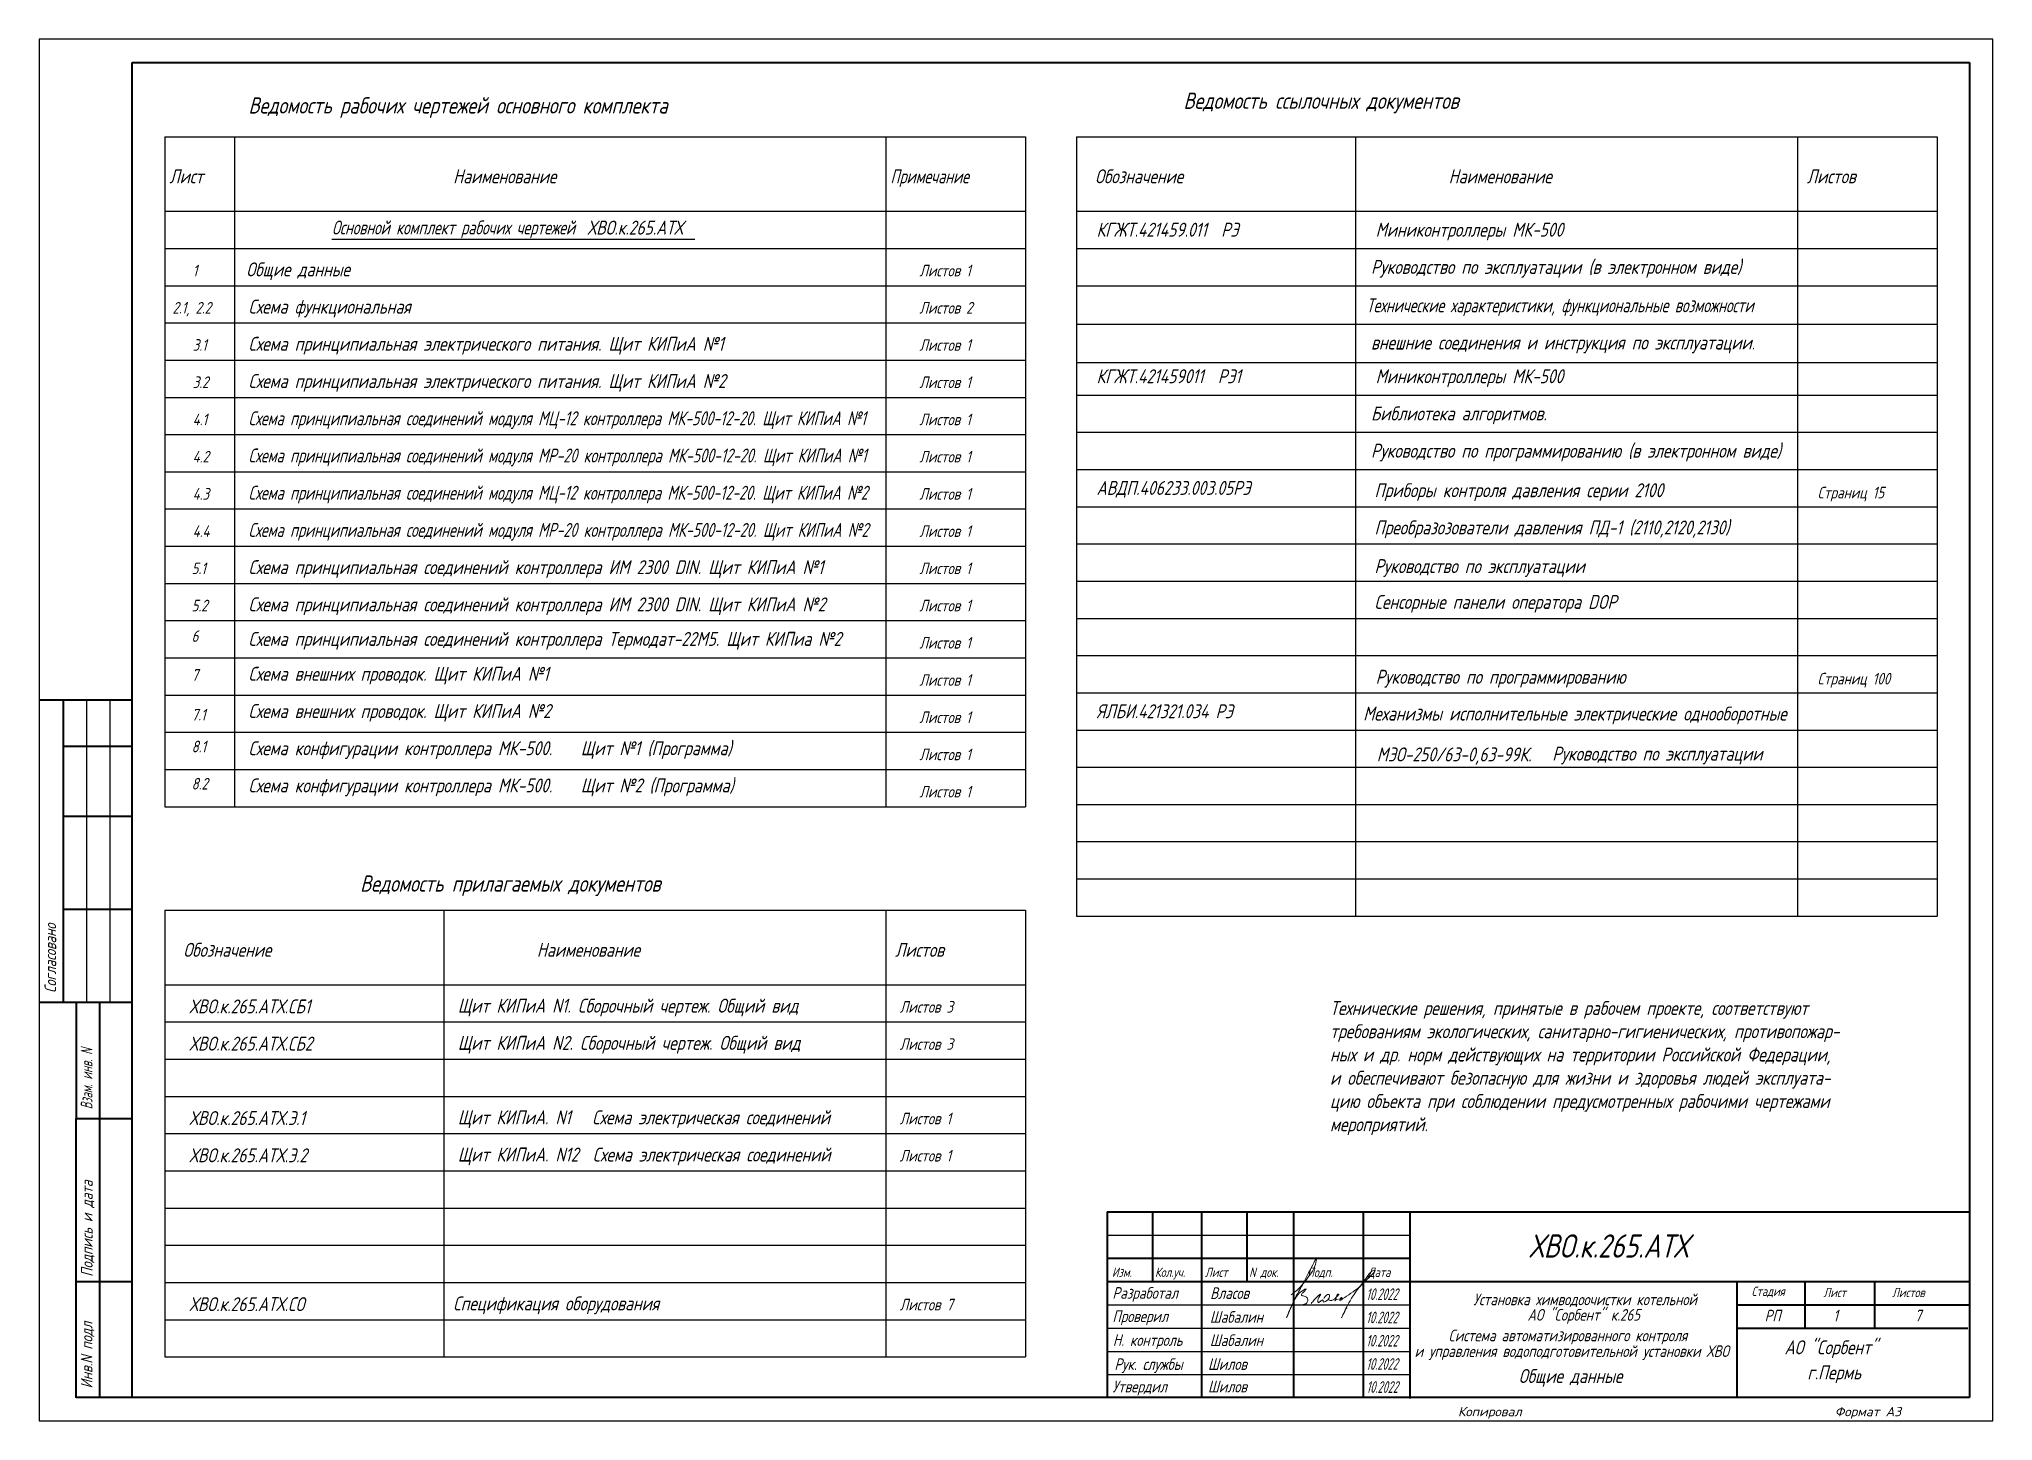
# Model space of a CAD drawing. Extents: x 6 to 426, y 24 to 321.
import ezdxf

# ---------------------------------------------------------------- set-up
doc = ezdxf.new("R2010")
doc.units = 0
doc.header["$MEASUREMENT"] = 0
doc.layers.get('0').update_dxf_attribs({"linetype": 'CONTINUOUS'})
doc.layers.add('MAIN', color=7, linetype='CONTINUOUS', lineweight=50)
doc.layers.add('Текст', color=7, linetype='CONTINUOUS', lineweight=50)
doc.layers.add('TEXT', color=250, linetype='CONTINUOUS')
doc.layers.add('проводка', color=184, linetype='CONTINUOUS')
doc.styles.add('ADRF1', font='romans', dxfattribs={"oblique": 15})
doc.styles.add('GOST тип А', font='GOST_A.TTF', dxfattribs={"oblique": 15})
doc.styles.add('ROMANC', font='GOST_A.TTF', dxfattribs={"oblique": 15, "height": 3})
doc.styles.get("Standard").update_dxf_attribs({"font": 'GOST_A.TTF', "oblique": 15})

# ---------------------------------------------------------------- blocks, each defined once
blk = doc.blocks.new('Власов')
at = {"layer": 'проводка', "lineweight": 18}
for points in [[(-0.58, 2.47), (1.27, 4.07), (2.73, 5.82), (3.82, 7.33), (4.64, 9.02), (4.84, 10.28), (4.04, 8.93), (3.16, 7.2), (1.39, 3.86), (0.52, 2.26), (-1.55, -2.37), (-0.72, -0.35), (0.34, 1.8), (1.73, 3.31), (2.62, 3.78), (2.31, 3.3), (1.91, 2.96), (1.61, 2.44), (2.21, 2.21), (2.85, 1.83), (2.99, 1.4), (2.77, 0.75), (2.36, 0.49), (2.18, 0.43), (2.07, 0.4), (1.98, 0.4)], [(3.73, 0.66), (4.37, 1.39), (4.91, 2.01), (5.22, 2.29), (5.78, 2.66), (5.59, 2.28), (5.16, 1.05), (5.19, 0.9), (5.7, 1.1), (6.25, 1.38), (6.27, 1.2), (6.3, 1.02), (7.02, 1.21), (7.63, 2.13), (7.63, 2.52), (6.76, 2.22), (6.42, 1.7)]]:
    blk.add_spline(points, degree=3, dxfattribs=at)
for points, knots in [([(9.73, 1.6), (9.73, 1.6), (10.28, 1.61), (10.33, 1.73), (10.3, 1.95), (10.1, 1.88), (9.94, 1.44), (9.82, 1.2), (10.65, 1.75), (14.06, 4.01), (14.83, 4.98), (18.2, 8.2), (16.58, 7.61), (15.42, 5.89), (12.84, 2.54), (12.14, 1.35), (11.17, -0.37), (10.2, -2.51), (10.72, -1.41), (10.96, -1), (11.17, -0.6), (11.31, -0.38), (11.4, -0.29)], [5.202172, 5.202172, 5.202172, 5.202172, 5.207482, 5.981017, 6.074049, 6.477149, 7.534813, 8.416864, 10.873297, 16.080912, 19.105162, 21.731982, 23.469351, 25.755203, 29.311429, 34.513333, 38.416271, 38.862024, 39.053994, 43.961574, 49.897464, 51.239132, 51.239132, 51.239132, 51.239132]), ([(7.53, 1.66), (7.5, 1.54), (7.54, 1.28), (8.01, 1.24), (8.83, 1.57), (9.1, 2.08), (9.9, 2.69), (9.43, 2.64), (9.3, 2.52), (9.14, 2.21), (9.04, 1.25), (8.71, 1.13), (8.92, 1.39), (9.3, 1.54), (9.6, 1.6)], [0, 0, 0, 0, 0.614094, 1.118723, 1.807789, 3.045572, 4.744461, 5.191863, 5.576495, 6.389957, 8.441618, 9.345517, 10.182193, 10.758393, 10.758393, 10.758393, 10.758393])]:
    blk.add_open_spline(points, degree=3, knots=knots, dxfattribs=at)

msp = doc.modelspace()

# ---------------------------------------------------------------- linework, layer by layer
for p, q in [((426, 321), (6, 321)), ((6, 321), (6, 24)), ((426, 24), (426, 321)), ((68.95, 278), (146.92, 278)), ((6, 24), (426, 24))]:
    msp.add_line(p, q)
at = {"lineweight": 40}
for p, q in [((26, 29), (26, 316)), ((26, 316), (421, 316)), ((421, 316), (421, 29)), ((421, 29), (13.99, 29))]:
    msp.add_line(p, q, dxfattribs=at)
at = {"color": 7, "lineweight": 30}
for p, q in [((33, 300), (33, 156)), ((33, 300), (218, 300)), ((48, 300), (48, 156)), ((188, 300), (188, 196)), ((188, 300), (188, 156)), ((218, 300), (218, 156)), ((229, 300), (414, 300)), ((229, 300), (229, 132.5)), ((289, 300), (289, 132.5)), ((384, 300), (384, 132.5)), ((414, 300), (414, 132.5)), ((33, 284), (218, 284)), ((229, 284), (414, 284)), ((33, 133.75), (33, 37.75)), ((33, 133.75), (218, 133.75)), ((93, 133.75), (93, 37.75)), ((188, 133.75), (188, 37.75)), ((218, 133.75), (218, 37.75)), ((33, 117.75), (218, 117.75))]:
    msp.add_line(p, q, dxfattribs=at)
at = {"color": 7}
for p, q in [((33, 276), (218, 276)), ((229, 276), (414, 276)), ((33, 268), (218, 268)), ((229, 268), (414, 268)), ((33, 260), (218, 260)), ((229, 259.75), (414, 259.75)), ((33, 252), (218, 252)), ((229, 251.5), (414, 251.5)), ((33, 244), (218, 244)), ((229, 244.5), (414, 244.5)), ((33, 236), (218, 236)), ((229, 236.5), (414, 236.5)), ((33, 228), (218, 228)), ((33, 228), (218, 228)), ((229, 228.5), (414, 228.5)), ((33, 220), (218, 220)), ((229, 220.5), (414, 220.5)), ((33, 212), (218, 212)), ((229, 212.5), (414, 212.5)), ((229, 212.5), (414, 212.5)), ((33, 204), (218, 204)), ((229, 204.5), (414, 204.5)), ((33, 196), (218, 196)), ((229, 196.5), (414, 196.5)), ((33, 188), (218, 188)), ((229, 188.5), (414, 188.5)), ((33, 180), (218, 180)), ((229, 180.5), (414, 180.5)), ((229, 180.5), (414, 180.5)), ((229, 172.5), (414, 172.5)), ((33, 172), (218, 172)), ((33, 164), (218, 164)), ((33, 164), (218, 164)), ((229, 164.5), (414, 164.5)), ((33, 156), (218, 156)), ((229, 156.5), (414, 156.5)), ((229, 148.5), (414, 148.5)), ((229, 140.5), (414, 140.5)), ((229, 132.5), (414, 132.5)), ((33, 109.75), (218, 109.75)), ((33, 101.75), (218, 101.75)), ((33, 93.75), (218, 93.75)), ((33, 85.75), (218, 85.75)), ((33, 77.75), (218, 77.75)), ((33, 69.75), (218, 69.75)), ((33, 61.75), (218, 61.75)), ((33, 61.75), (218, 61.75)), ((33, 53.75), (218, 53.75)), ((33, 45.75), (218, 45.75)), ((33, 37.75), (218, 37.75))]:
    msp.add_line(p, q, dxfattribs=at)
at = {"color": 0, "linetype": 'Continuous', "lineweight": 40}
for p, q in [((235.62, 68.95), (421, 68.95)), ((245.37, 68.95), (245.37, 53.95)), ((255.87, 68.95), (255.87, 28.95)), ((265.62, 68.95), (265.62, 53.95)), ((275.62, 68.95), (275.62, 28.95)), ((290.62, 68.95), (290.62, 28.95)), ((300.68, 68.95), (300.68, 28.85)), ((235.62, 58.95), (300.62, 58.95)), ((235.62, 53.95), (421, 53.95)), ((371, 43.95), (420.62, 43.95))]:
    msp.add_line(p, q, dxfattribs=at)
at = {"color": 0, "linetype": 'ByBlock', "lineweight": 40}
for p, q in [((235.62, 68.95), (235.62, 29)), ((371, 29), (371, 53.95)), ((385.62, 43.95), (385.62, 53.95)), ((400.62, 43.95), (400.62, 53.95)), ((371, 48.95), (421, 48.95))]:
    msp.add_line(p, q, dxfattribs=at)
at = {"color": 0, "linetype": 'Continuous'}
for p, q in [((235.62, 63.95), (300.62, 63.95)), ((235.62, 48.95), (300.62, 48.95)), ((235.62, 43.95), (300.62, 43.95)), ((235.62, 38.95), (300.62, 38.95)), ((235.62, 33.95), (300.62, 33.95))]:
    msp.add_line(p, q, dxfattribs=at)
at = {"layer": 'MAIN', "color": 7, "linetype": 'Continuous', "lineweight": 40}
for p, q in [((5.99, 179), (25.99, 179)), ((11.18, 179), (11.18, 114)), ((11.18, 169), (25.99, 169)), ((11.18, 154), (25.99, 154)), ((11.18, 134), (25.99, 134)), ((5.99, 114), (25.99, 114)), ((13.99, 113.98), (13.99, 88.98)), ((18.99, 113.98), (18.99, 28.98)), ((13.99, 28.98), (13.99, 88.98)), ((13.99, 88.98), (25.99, 88.98)), ((13.99, 53.98), (25.99, 53.98))]:
    msp.add_line(p, q, dxfattribs=at)
at = {"layer": 'MAIN', "color": 7, "linetype": 'Continuous', "lineweight": -3}
for p, q in [((16.18, 179), (16.18, 114)), ((21.18, 179), (21.18, 114)), ((25.99, 29.98), (25.99, 59.98))]:
    msp.add_line(p, q, dxfattribs=at)

# ---------------------------------------------------------------- block references
at = {"color": 0, "lineweight": 15}
msp.add_blockref('Власов', (275.73, 48.6, -10), dxfattribs=at)

# ---------------------------------------------------------------- texts
at = {"oblique": 15}
for s, height, style, p in [('Ведомость рабочих чертежей основного комплекта', 3.5, 'ROMANC', (51, 305)), ('Ведомость ссылочных документов', 3.5, 'ROMANC', (252, 306)), ('КГЖТ.421459.011  РЭ', 3, 'ROMANC', (233.31, 278.53)), ('Миниконтроллеры МК-500', 3, 'ROMANC', (293.31, 278.53)), (' Общие данные', 3, 'ROMANC', (49, 270)), ('Руководство по эксплуатации (в электронном виде)', 3, 'ROMANC', (292.31, 270.53)), ('Схема функциональная', 3, 'ROMANC', (51, 262)), ('Схема принципиальная электрического питания. Щит КИПиА №1', 3, 'ROMANC', (51, 254)), ('внешние соединения и инструкция по эксплуатации.', 3, 'ROMANC', (292.31, 254.28)), ('Схема принципиальная электрического питания. Щит КИПиА №2', 3, 'ROMANC', (51, 246)), ('КГЖТ.421459011  РЭ1', 3, 'ROMANC', (233.31, 247.03)), ('Миниконтроллеры МК-500', 3, 'ROMANC', (293.31, 247.03)), ('Библиотека алгоритмов.', 3, 'ROMANC', (292.31, 239.03)), ('Руководство по программированию (в электронном виде)', 3, 'ROMANC', (292.31, 231.03)), ('АВДП.406233.003.05РЭ', 3, 'ROMANC', (233.31, 223.03)), ('Приборы контроля давления серии 2100', 3, 'ROMANC', (293.06, 222.53)), ('Преобразозователи давления ПД-1 (2110,2120,2130)', 3, 'ROMANC', (293.06, 214.53)), ('Схема принципиальная соединений контроллера ИМ 2300 DIN. Щит КИПиА №1 ', 3, 'ROMANC', (51, 206)), ('Руководство по эксплуатации', 3, 'ROMANC', (293.06, 206.22)), ('Схема принципиальная соединений контроллера ИМ 2300 DIN. Щит КИПиА №2 ', 3, 'ROMANC', (51, 198)), ('Сенсорные панели оператора DOP', 3, 'ROMANC', (293.06, 198.53)), ('Схема принципиальная соединений контроллера Термодат-22М5. Щит КИПиа №2', 3, 'ROMANC', (51, 190.58)), ('Схема внешних проводок. Щит КИПиА №1', 3, 'ROMANC', (51, 183.08)), ('Руководство по программированию', 3, 'ROMANC', (293.31, 182.43)), ('Схема внешних проводок. Щит КИПиА №2', 3, 'ROMANC', (51, 175.08)), ('ЯЛБИ.421321.034 РЭ', 3, 'ROMANC', (233.31, 175.03)), ('Механизмы исполнительные электрические однооборотные ', 3, 'ROMANC', (290.63, 174.53)), ('Схема конфигурации контроллера МК-500.    Щит №1 (Программа)', 3, 'ROMANC', (51, 167.08)), ('Руководство по эксплуатации', 3, 'ROMANC', (331.27, 165.92)), ('Схема конфигурации контроллера МК-500.    Щит №2 (Программа)', 3, 'ROMANC', (51, 159.08)), ('Копировал', 2, 'ADRF1', (311, 25)), ('Формат A3', 2, 'ADRF1', (392, 25))]:
    msp.add_text(s, height=height, dxfattribs=dict(at, style=style)).set_placement(p)
at = {"color": 7, "lineweight": 30, "style": 'ROMANC', "oblique": 15}
for s, p in [('Лист', (34, 290)), ('Наименование ', (95, 290)), ('Обозначение', (233, 290)), ('Наименование ', (309, 290)), ('Листов', (386, 290)), ('Обозначение', (37, 123.75)), ('Наименование ', (113, 123.75)), ('Листов', (190, 123.75))]:
    msp.add_text(s, height=3, dxfattribs=at).set_placement(p)
at = {"color": 7, "lineweight": 30, "style": 'ROMANC', "oblique": 15, "width": 0.9}
msp.add_text('Примечание', height=3, dxfattribs=at).set_placement((189, 290))
at = {"style": 'ROMANC', "oblique": 15, "width": 0.9}
for s, p in [('Основной комплект рабочих чертежей ', (68.95, 279)), ('Технические характеристики, функциональные возможности', (291.32, 262.28)), ('Схема принципиальная соединений модуля МЦ-12 контроллера МК-500-12-20. Щит КИПиА №1 ', (51, 238)), ('Схема принципиальная соединений модуля МР-20 контроллера МК-500-12-20. Щит КИПиА №1 ', (51, 230)), ('Схема принципиальная соединений модуля МЦ-12 контроллера МК-500-12-20. Щит КИПиА №2 ', (51, 222)), ('Схема принципиальная соединений модуля МР-20 контроллера МК-500-12-20. Щит КИПиА №2 ', (51, 214))]:
    msp.add_text(s, height=3, dxfattribs=at).set_placement(p)
at = {"color": 7, "oblique": 15}
for s, height, style, p in [('1', 2.5, 'ROMANC', (39, 270)), ('Листов 1', 2.5, 'ROMANC', (195.23, 270)), (' 2.1, 2.2', 2.5, 'ROMANC', (33.38, 262)), ('Листов 2', 2.5, 'ROMANC', (195.23, 262)), ('3.1', 2.5, 'ROMANC', (39, 254)), ('Листов 1', 2.5, 'ROMANC', (195.23, 254)), ('3.2', 2.5, 'ROMANC', (39, 246)), ('Листов 1', 2.5, 'ROMANC', (195.23, 246)), ('4.1', 2.5, 'ROMANC', (39, 238)), ('Листов 1', 2.5, 'ROMANC', (195.23, 238)), ('4.2', 2.5, 'ROMANC', (39, 230)), ('Листов 1', 2.5, 'ROMANC', (195.23, 230)), ('4.3', 2.5, 'ROMANC', (39, 222)), ('Листов 1', 2.5, 'ROMANC', (195.23, 222)), ('Страниц 15', 2.5, 'ROMANC', (388.31, 222.28)), ('4.4', 2.5, 'ROMANC', (39, 214)), ('Листов 1', 2.5, 'ROMANC', (195.23, 214)), ('5.1', 2.5, 'ROMANC', (38.77, 206)), ('Листов 1', 2.5, 'ROMANC', (195.23, 206)), ('5.2', 2.5, 'ROMANC', (38.77, 198)), ('Листов 1', 2.5, 'ROMANC', (195.23, 198)), ('6', 2.5, 'ROMANC', (38.77, 191.44)), ('Листов 1', 2.5, 'ROMANC', (195.23, 190)), ('7', 2.5, 'ROMANC', (38.77, 183.08)), ('Листов 1', 2.5, 'ROMANC', (195.23, 182)), ('Страниц 100', 2.5, 'ROMANC', (388.31, 182.28)), ('7.1', 2.5, 'ROMANC', (38.77, 174.54)), ('Листов 1', 2.5, 'ROMANC', (195.23, 174)), ('8.1', 2.5, 'ROMANC', (38.77, 167.7)), ('Листов 1', 2.5, 'ROMANC', (195.23, 166)), ('8.2', 2.5, 'ROMANC', (38.77, 159.7)), ('Листов 1', 2.5, 'ROMANC', (195.23, 158)), ('Ведомость прилагаемых документов', 3.5, 'ROMANC', (75, 137.75)), ('Листов 3', 2.5, 'ROMANC', (191, 111.75)), ('Листов 3', 2.5, 'ROMANC', (191, 103.75)), ('Щит КИПиА. N1   Схема электрическая соединений', 3, 'ROMANC', (96, 87.75)), ('Листов 1', 2.5, 'ROMANC', (191, 87.75)), ('Щит КИПиА. N12  Схема электрическая соединений', 3, 'ROMANC', (96, 79.75)), ('Листов 1', 2.5, 'ROMANC', (191, 79.75)), ('Спецификация оборудования', 3, 'ROMANC', (95, 47.75)), ('Листов 7', 2.5, 'ROMANC', (191, 47.75)), ('АО "Сорбент"', 3, 'GOST тип А', (381.19, 38.32)), ('г.Пермь', 3, 'GOST тип А', (386.11, 32.93))]:
    msp.add_text(s, height=height, dxfattribs=dict(at, style=style)).set_placement(p)
at = {"linetype": 'Continuous', "style": 'GOST тип А', "oblique": 15}
msp.add_text('МЭО-250/63-0,63-99К. ', height=3, dxfattribs=at).set_placement((293.55, 165.75))
at = {"color": 7, "oblique": 15}
for s, height, p in [('Щит КИПиА N1. Сборочный чертеж. Общий вид', 3, (96, 111.75)), ('Щит КИПиА N2. Сборочный чертеж. Общий вид', 3, (96, 103.75)), ('Рук. службы', 2.5, (237.15, 34.95)), ('Шилов', 2.5, (257.26, 34.95)), ('Шилов', 2.5, (257.26, 30.13))]:
    msp.add_text(s, height=height, dxfattribs=at).set_placement(p)
at = {"linetype": 'Continuous', "oblique": 15}
for s, height, p in [('ХВО.к.265.АТХ', 5, (326.3, 59.1)), ('Система автоматизированного контроля', 2.5, (308.98, 41.11)), ('и управления водоподготовительной установки ХВО', 2.5, (301.68, 37.74))]:
    msp.add_text(s, height=height, dxfattribs=at).set_placement(p)
at = {"color": 0, "linetype": 'Continuous', "oblique": 15}
for s, p in [('Изм.', (236.62, 54.95)), ('Кол.уч.', (245.87, 54.95)), ('Лист', (256.62, 54.95)), ('N док.', (266.12, 54.95)), ('Подп.', (278.62, 54.95)), ('Дата', (291.62, 54.95)), ('Стадия', (374.12, 50.86)), ('Лист', (389.56, 50.6)), ('Листов ', (404.32, 50.6))]:
    msp.add_text(s, height=2, dxfattribs=at).set_placement(p)
at = {"color": 0, "linetype": 'Continuous', "oblique": 15, "width": 0.8}
for p in [(291.25, 49.99), (291.25, 44.99), (291.25, 39.99), (291.25, 34.99), (291.31, 30.03)]:
    msp.add_text('10.2022', height=2.5, dxfattribs=at).set_placement(p)
at = {"linetype": 'Continuous', "lineweight": -3, "oblique": 15}
for s, p in [('Установка химводоочистки котельной', (314.3, 48.86)), ('АО "Сорбент" к.265', (325.95, 45.55))]:
    msp.add_text(s, height=2.5, dxfattribs=at).set_placement(p)
at = {"layer": 'MAIN', "color": 7, "linetype": 'Continuous', "lineweight": -3, "oblique": 15}
msp.add_text('Согласовано', height=2.5, rotation=90, dxfattribs=at).set_placement((9.66, 116))
at = {"layer": 'MAIN', "color": 7, "linetype": 'Continuous', "lineweight": -3, "style": 'ROMANC', "oblique": 15}
for s, p in [('Технические решения, принятые в рабочем проекте, соответствуют', (283.5, 111.25)), ('требованиям экологических, санитарно-гигиенических, противопожар-', (283.5, 106.25)), ('ных и др. норм действующих на территории Российской Федерации,', (283.5, 101.25)), ('и обеспечивают безопасную для жизни и здоровья людей эксплуата-', (283.5, 96.25)), ('цию объекта при соблюдении предусмотренных рабочими чертежами', (283.5, 91.25)), ('мероприятий.', (283.5, 86.25))]:
    msp.add_text(s, height=3, dxfattribs=at).set_placement(p)
at = {"layer": 'MAIN', "color": 7, "linetype": 'Continuous', "lineweight": -3, "style": 'ROMANC', "oblique": 15, "width": 0.8}
msp.add_text('Взам. инв. N', height=2.5, rotation=90, dxfattribs=at).set_placement((17.46, 90.98))
at = {"layer": 'MAIN', "color": 7, "linetype": 'Continuous', "lineweight": -3, "style": 'ROMANC', "oblique": 15}
for s, p in [('Подпись и дата', (17.51, 54.98)), ('Инв.N подл', (17.46, 30.98))]:
    msp.add_text(s, height=2.5, rotation=90, dxfattribs=at).set_placement(p)
at = {"layer": 'MAIN', "color": 7, "linetype": 'Continuous', "lineweight": -3, "oblique": 15}
msp.add_text('Общие данные', height=3, dxfattribs=at).set_placement((324.07, 32.15))
at = {"layer": 'TEXT', "color": 7, "linetype": 'Continuous', "lineweight": -3, "oblique": 15}
for s, height, p in [('ХВО.к.265.АТХ', 3, (123.87, 278.97)), ('ХВО.к.265.АТХ.СБ1', 3, (38.27, 111.59)), ('ХВО.к.265.АТХ.СБ2', 3, (38.27, 103.59)), ('ХВО.к.265.АТХ.Э.1', 3, (38.27, 87.59)), ('ХВО.к.265.АТХ.Э.2', 3, (38.27, 79.59)), ('ХВО.к.265.АТХ.СО', 3, (38.27, 47.59)), ('Разработал', 2.5, (236.72, 50.25)), ('Власов', 2.5, (257.74, 50.21)), ('Проверил', 2.5, (236.72, 45.25)), ('Шабалин', 2.5, (257.67, 45.09)), ('Н. контроль', 2.5, (236.82, 40.12)), ('Шабалин', 2.5, (257.67, 40.09)), ('Утвердил', 2.5, (236.72, 30.13))]:
    msp.add_text(s, height=height, dxfattribs=at).set_placement(p)
at = {"layer": 'Текст', "lineweight": -3, "oblique": 15}
for s, p in [('РП', (376.92, 45.38, 10)), ('1', (391.67, 45.38, 10)), ('7', (409.2, 45.38, 10))]:
    msp.add_text(s, height=2.5, dxfattribs=at).set_placement(p)

doc.saveas('drawing.dxf')
